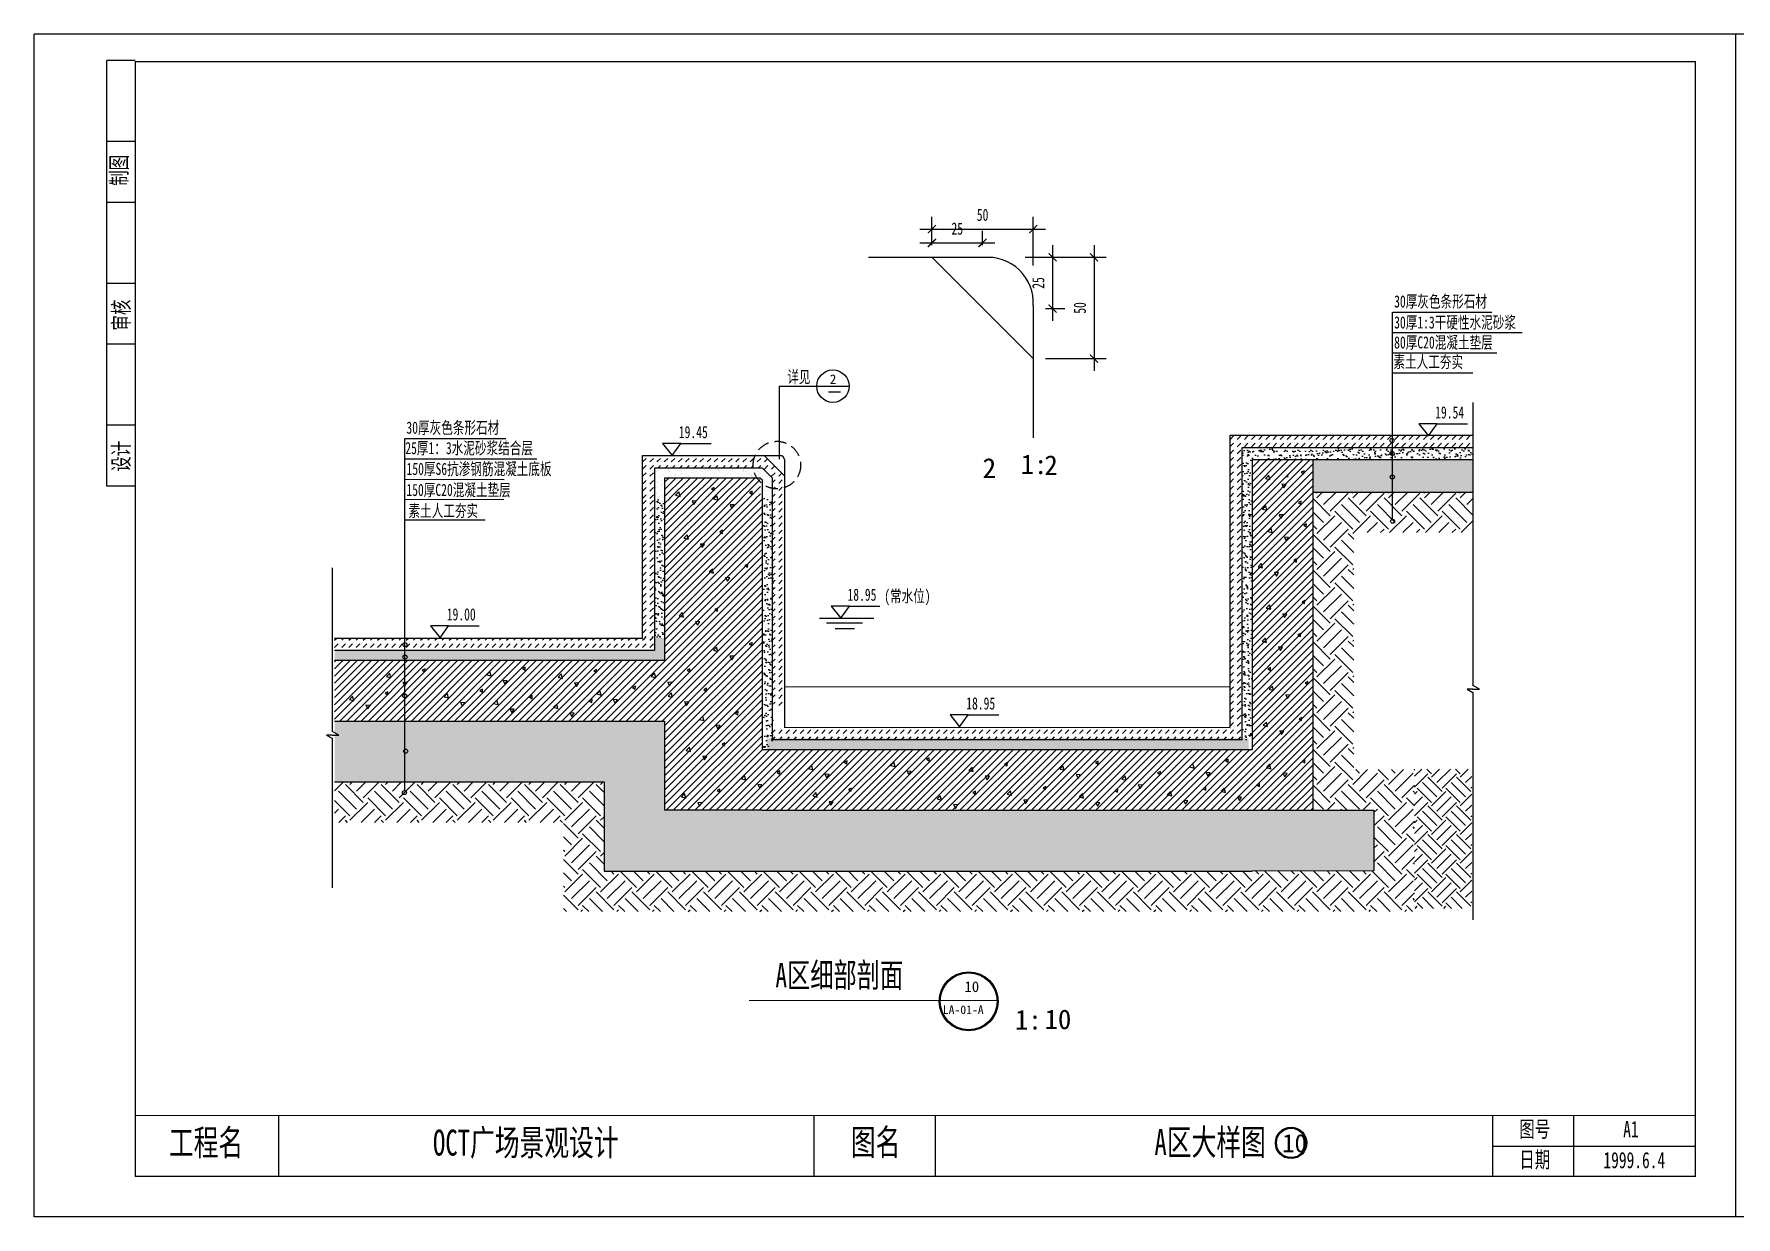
# Model space of a CAD drawing. Extents: x -2485 to 10115, y 1417 to 7253.
# Drawn here: x -2485 to 1715, y 1417 to 4335 of the extents above; entities that cross this region are included whole.
import ezdxf

# ---------------------------------------------------------------- set-up
doc = ezdxf.new("R2010")
doc.units = 0
doc.header["$MEASUREMENT"] = 0
doc.linetypes.add('DASHED', pattern=[0.75, 0.5, -0.25])
doc.layers.get('0').update_dxf_attribs({"linetype": 'CONTINUOUS'})
doc.layers.get('DEFPOINTS').update_dxf_attribs({"linetype": 'CONTINUOUS'})
for name, color, linetype in [('LEVEL', 2, 'CONTINUOUS'), ('STAIR', 140, 'CONTINUOUS'), ('TEXT', 41, 'CONTINUOUS'), ('TK', 1, 'CONTINUOUS')]:
    doc.layers.add(name, color=color, linetype=linetype)
doc.styles.add('HZ', font='simplex.shx', dxfattribs={"width": 0.7, "bigfont": 'hztxt.shx'})
doc.styles.add('STYLE1', font='SimSun.ttf', dxfattribs={"width": 0.7})
doc.styles.add('XREF1$0$STYLE3', font='SimSun.ttf', dxfattribs={"width": 0.7})
doc.dimstyles.new('STANDARD-1', dxfattribs={"dimscale": 0, "dimtxt": 450, "dimasz": 300, "dimexe": 300, "dimexo": 300, "dimgap": 200, "dimtad": 1, "dimdec": 0, "dimzin": 0, "dimtxsty": 'HZ', "dimcen": 300, "dimdle": 300, "dimclrd": 40, "dimclre": 40, "dimclrt": 41, "dimazin": 3, "dimtfac": 1, "dimtdec": 0, "dimtofl": 0, "dimtmove": 0, "dimatfit": 3, "dimtvp": 1.5, "dimtolj": 1, "dimtzin": 0})
pattern_1 = [(45, (-523.535, 2538.966), (2e-15, 17.67767), [12.5, -12.5])]

# ---------------------------------------------------------------- blocks, each defined once
blk = doc.blocks.new('_ARCHTICK')
at = {"color": 0, "linetype": 'BYBLOCK', "const_width": 0.15}
blk.add_lwpolyline([(-0.5, -0.5), (0.5, 0.5)], dxfattribs=at)
blk = doc.blocks.new('*D0')
at = {"color": 40, "linetype": 'BYBLOCK'}
for p, q in [((-441.3, 3805.1), (-441.3, 3874.6)), ((-191.3, 3755.1), (-191.3, 3874.6)), ((-471.3, 3844.6), (-161.3, 3844.6))]:
    blk.add_line(p, q, dxfattribs=at)
at = {"layer": 'DEFPOINTS', "color": 0, "linetype": 'BYBLOCK'}
for p in [(-191.3, 3844.6), (-441.3, 3775.1), (-191.3, 3725.1)]:
    blk.add_point(p, dxfattribs=at)
at = {"color": 40, "linetype": 'BYBLOCK', "xscale": 20, "yscale": 20, "zscale": 20, "rotation": 180}
blk.add_blockref('_ARCHTICK', (-441.3, 3844.6), dxfattribs=at)
at = {"color": 40, "linetype": 'BYBLOCK', "xscale": 20, "yscale": 20, "zscale": 20}
blk.add_blockref('_ARCHTICK', (-191.3, 3844.6), dxfattribs=at)
at = {"color": 41, "linetype": 'BYBLOCK', "insert": (-316.3, 3879.6), "char_height": 30, "attachment_point": 5, "style": 'XREF1$0$STYLE3'}
blk.add_mtext('\\A1;50', dxfattribs=at)
blk = doc.blocks.new('*D1')
at = {"color": 40, "linetype": 'BYBLOCK'}
for p, q in [((-41.2, 3805.1), (-41.2, 3495.1)), ((-211.3, 3775.1), (-11.2, 3775.1)), ((-161.3, 3525.1), (-11.2, 3525.1))]:
    blk.add_line(p, q, dxfattribs=at)
at = {"layer": 'DEFPOINTS', "color": 0, "linetype": 'BYBLOCK'}
for p in [(-241.3, 3775.1), (-191.3, 3525.1), (-41.2, 3525.1)]:
    blk.add_point(p, dxfattribs=at)
at = {"color": 40, "linetype": 'BYBLOCK', "xscale": 20, "yscale": 20, "zscale": 20}
for p, rotation in [((-41.2, 3775.1), 90), ((-41.2, 3525.1), 270)]:
    blk.add_blockref('_ARCHTICK', p, dxfattribs=dict(at, rotation=rotation))
at = {"color": 41, "linetype": 'BYBLOCK', "insert": (-76.2, 3650.1), "char_height": 30, "attachment_point": 5, "rotation": 90, "style": 'XREF1$0$STYLE3'}
blk.add_mtext('\\A1;50', dxfattribs=at)
blk = doc.blocks.new('*D2')
at = {"color": 40, "linetype": 'BYBLOCK'}
for p, q in [((-441.3, 3805.1), (-441.3, 3840.6)), ((-316.3, 3805.1), (-316.3, 3840.6)), ((-471.3, 3810.6), (-286.3, 3810.6))]:
    blk.add_line(p, q, dxfattribs=at)
at = {"layer": 'DEFPOINTS', "color": 0, "linetype": 'BYBLOCK'}
for p in [(-316.3, 3810.6), (-441.3, 3775.1), (-316.3, 3775.1)]:
    blk.add_point(p, dxfattribs=at)
at = {"color": 40, "linetype": 'BYBLOCK', "xscale": 20, "yscale": 20, "zscale": 20, "rotation": 180}
blk.add_blockref('_ARCHTICK', (-441.3, 3810.6), dxfattribs=at)
at = {"color": 40, "linetype": 'BYBLOCK', "xscale": 20, "yscale": 20, "zscale": 20}
blk.add_blockref('_ARCHTICK', (-316.3, 3810.6), dxfattribs=at)
at = {"color": 41, "linetype": 'BYBLOCK', "insert": (-378.8, 3845.6), "char_height": 30, "attachment_point": 5, "style": 'XREF1$0$STYLE3'}
blk.add_mtext('\\A1;25', dxfattribs=at)
blk = doc.blocks.new('A$C238B2765')
at = {"layer": 'TEXT', "linetype": 'CONTINUOUS'}
h = blk.add_hatch(color=256, dxfattribs=at)
edge = h.paths.add_edge_path()
edge.add_arc((145, 145), 145, 90, 450)
edge = h.paths.add_edge_path(flags=16)
edge.add_arc((145, 145), 140, 90, 450)
blk.add_text('2', height=184, rotation=90, dxfattribs=at).set_placement((235, 79))
blk = doc.blocks.new('*D6')
at = {"color": 40, "linetype": 'BYBLOCK'}
for p, q in [((-143.7, 3805.1), (-143.7, 3618.4)), ((-161.2, 3775.1), (-113.7, 3775.1)), ((-161.2, 3648.4), (-113.7, 3648.4))]:
    blk.add_line(p, q, dxfattribs=at)
at = {"layer": 'DEFPOINTS', "color": 0, "linetype": 'BYBLOCK'}
for p in [(-191.2, 3775.1), (-191.2, 3648.4), (-143.7, 3648.4)]:
    blk.add_point(p, dxfattribs=at)
at = {"color": 40, "linetype": 'BYBLOCK', "xscale": 20, "yscale": 20, "zscale": 20}
for p, rotation in [((-143.7, 3775.1), 90), ((-143.7, 3648.4), 270)]:
    blk.add_blockref('_ARCHTICK', p, dxfattribs=dict(at, rotation=rotation))
at = {"color": 41, "linetype": 'BYBLOCK', "insert": (-178.7, 3711.7), "char_height": 30, "attachment_point": 5, "rotation": 90, "style": 'XREF1$0$STYLE3'}
blk.add_mtext('\\A1;25', dxfattribs=at)

msp = doc.modelspace()

# ---------------------------------------------------------------- hatches: boundary and pattern name
at = {"layer": 'STAIR', "linetype": 'CONTINUOUS'}
h = msp.add_hatch(dxfattribs=at)
h.set_pattern_fill('DASH', color=256, scale=100, angle=45, style=0)
h.set_pattern_definition(pattern_1)
h.paths.add_polyline_path([(496.7, 3315), (1066.7, 3315), (1066.7, 3345), (466.7, 3345), (466.7, 2625), (496.7, 2625)])
at = {"layer": 'STAIR'}
h = msp.add_hatch(dxfattribs=at)
h.set_pattern_fill('AR-CONC', color=256, scale=10, style=0)
h.set_pattern_definition([(50, (-523.535, 2538.966), (71.726, -6.2752), [7.5, -82.5]), (355, (-523.535, 2538.966), (-13.875, 75.2192), [6, -66]), (100.4514, (-517.56, 2538.44), (57.851, 68.944), [6.374, -70.1142]), (46.184, (-523.535, 2558.97), (106.724, -16.552), [11.25, -123.75]), (96.6356, (-514.64, 2557.59), (93.466, 97.412), [9.561, -105.171]), (351.184, (-523.54, 2558.97), (93.466, 97.412), [9, -99]), (21, (-513.535, 2553.966), (59.6907, -40.2619), [7.5, -82.5]), (326, (-513.535, 2553.966), (24.3315, 72.515), [6, -66]), (71.4514, (-508.56, 2550.61), (84.0223, 32.253), [6.374, -70.1142]), (37.5, (-523.535, 2538.966), (1.216, 33.2894), [0, -65.2, 0, -67, 0, -66.25]), (7.5, (-523.535, 2538.966), (26.30695, 39.4412), [0, -38.2, 0, -63.7, 0, -25.25]), (327.5, (-545.835, 2538.966), (53.38224, -2.2555), [0, -25, 0, -78, 0, -103.5]), (317.5, (-555.835, 2538.966), (58.3186, 10.0105), [0, -32.5, 0, -51.8, 0, -73.5])])
h.paths.add_polyline_path([(-928.8, 2420), (-928.8, 2640), (-1743.3, 2640), (-1743.3, 2490), (-1078.3, 2490), (-1078.3, 2270), (-687.8, 2270), (521.2, 2270), (821.7, 2270.5), (821.7, 2420.5), (671.7, 2420.5), (671.2, 2420), (-687.8, 2420)])
h.paths.add_polyline_path([(671.7, 3285), (671.7, 3205), (1066.7, 3205), (1066.7, 3285)])
h = msp.add_hatch(dxfattribs=at)
h.set_pattern_fill('ANSI31', color=256, scale=100, style=0)
h.set_pattern_definition([(45, (-523.535, 2538.966), (-8.83883, 8.83883), [])])
h.paths.add_polyline_path([(-688.3, 3189.5), (-688.8, 3190), (-927.8, 3190), (-928.3, 3189.5), (-928.3, 2790), (-1743.3, 2790), (-1743.3, 2640), (-928.8, 2640), (-928.8, 2420.5), (-928.3, 2420), (-687.8, 2420), (671.2, 2420), (671.7, 2420.5), (671.7, 3285), (522.2, 3285), (521.7, 3284.5), (521.7, 2570), (-688.3, 2570)])
at = {"layer": 'STAIR', "linetype": 'CONTINUOUS'}
h = msp.add_hatch(dxfattribs=at)
h.set_pattern_fill('DASH', color=256, scale=100, angle=45, style=0)
h.set_pattern_definition([(45, (-523.535, 2589.834), (2e-15, 17.67767), [12.5, -12.5])])
h.paths.add_polyline_path([(-688.3, 3265.9), (-663.3, 3240.9), (-663.4, 2676.8), (-633.6, 2676.2), (-633.3, 3245.9), (-683.3, 3295.9), (-983.3, 3295.9), (-983.3, 3236.1), (-953.3, 3236), (-953.3, 3265.4)])
at = {"layer": 'STAIR'}
h = msp.add_hatch(dxfattribs=at)
h.set_pattern_fill('AR-SAND', color=256, scale=10, style=0)
h.paths.add_polyline_path([(520.3, 2594.2), (497, 2594.2), (497, 3312), (520.3, 3312)])
h = msp.add_hatch(dxfattribs=at)
h.set_pattern_fill('AR-SAND', color=256, scale=10, style=0)
h.paths.add_polyline_path([(867.3, 3312), (520.6, 3312), (520.6, 3285.2), (867.2, 3285.2)])
h.paths.add_polyline_path([(1065.7, 3312), (867.3, 3312), (867.2, 3285.2), (1065.7, 3285.2)])
h = msp.add_hatch(dxfattribs=at)
h.set_pattern_fill('EARTH', color=256, scale=250, angle=45, style=0)
h.set_pattern_definition([(45, (-523.535, 2538.966), (7e-15, 88.3883), [62.5, -62.5]), (45, (-540.11, 2555.54), (7e-15, 88.3883), [62.5, -62.5]), (45, (-556.68, 2572.11), (7e-15, 88.3883), [62.5, -62.5]), (135, (-556.68, 2583.16), (-88.3883, 7e-15), [62.5, -62.5]), (135, (-540.11, 2599.73), (-88.3883, 7e-15), [62.5, -62.5]), (135, (-523.535, 2616.306), (-88.3883, 7e-15), [62.5, -62.5])])
h.paths.add_polyline_path([(-687.8, 2170), (521.3, 2170), (821.7, 2170.5), (821.7, 2270.5), (521.2, 2270), (-687.8, 2270), (-1078.3, 2270), (-1078.3, 2170)])
h.paths.add_polyline_path([(-1743.3, 2490), (-1743.3, 2390), (-1178.3, 2390), (-1178.3, 2170.5), (-1177.8, 2170), (-1078.3, 2170), (-1078.3, 2489.5), (-1078.8, 2490)])
h.paths.add_polyline_path([(671.7, 2420.5), (821.7, 2420.5), (821.7, 2170.5), (921.2, 2170.7), (921.7, 2171.2), (921.7, 2520), (921.2, 2520.5), (771.7, 2520.5), (771.7, 3105), (1066.7, 3105), (1066.7, 3205), (672.2, 3205), (671.7, 3204.5)])
h = msp.add_hatch(dxfattribs=at)
h.set_pattern_fill('AR-SAND', color=256, scale=10, style=0)
h.paths.add_polyline_path([(-684.6, 3192.1), (-661.3, 3192.1), (-661.3, 2574.5), (-684.6, 2574.5)])
h = msp.add_hatch(dxfattribs=at)
h.set_pattern_fill('AR-SAND', color=256, scale=10, style=0)
h.paths.add_polyline_path([(-952.8, 3189.6), (-929.7, 3189.6), (-929.7, 2843.7), (-952.8, 2843.7)])
at = {"layer": 'STAIR', "linetype": 'CONTINUOUS'}
h = msp.add_hatch(dxfattribs=at)
h.set_pattern_fill('DASH', color=256, scale=100, angle=45, style=0)
h.set_pattern_definition(pattern_1)
h.paths.add_polyline_path([(-953.3, 2845), (-1743.3, 2845), (-1743.3, 2815), (-953.8, 2815), (-953.3, 2815.5)])
at = {"layer": 'STAIR'}
h = msp.add_hatch(dxfattribs=at)
h.set_pattern_fill('AR-SAND', color=256, scale=10, style=0)
h.set_pattern_definition([(37.5, (-523.535, 2538.966), (-0.62993, 19.26824), [0, -15.2, 0, -17, 0, -16.25]), (7.5, (-523.535, 2538.966), (17.69777, 28.22146), [0, -8.2, 0, -13.7, 0, -5.25]), (327.5, (-535.835, 2538.966), (31.14142, 0.0566), [0, -5, 0, -18, 0, -23.5]), (317.5, (-535.835, 2538.966), (30.06127, 8.77676), [0, -2.5, 0, -11.8, 0, -13.5])])
h.paths.add_polyline_path([(-928.3, 2845), (-953.3, 2845), (-953.3, 2815), (-1743.3, 2815), (-1743.3, 2790), (-928.8, 2790), (-928.3, 2790.5)])
at = {"layer": 'STAIR', "linetype": 'CONTINUOUS'}
h = msp.add_hatch(dxfattribs=at)
h.set_pattern_fill('DASH', color=256, scale=100, angle=45, style=0)
h.set_pattern_definition(pattern_1)
h.paths.add_polyline_path([(-663.3, 2625), (-663.3, 2595.5), (-662.8, 2595), (496.2, 2595), (496.7, 2595.5), (496.7, 2625)])
at = {"layer": 'STAIR'}
h = msp.add_hatch(dxfattribs=at)
h.set_pattern_fill('AR-SAND', color=256, scale=10, style=0)
h.paths.add_polyline_path([(-676.9, 2597.8), (512.6, 2597.8), (512.6, 2569.2), (-676.9, 2569.2)])
h = msp.add_hatch(dxfattribs=at)
h.set_pattern_fill('EARTH', color=256, scale=200, angle=45, style=0)
h.paths.add_polyline_path([(1063, 2521.6), (921.7, 2521.6), (921.7, 2178.1), (1063, 2178.1)])
at = {"layer": 'TEXT', "linetype": 'CONTINUOUS'}
h = msp.add_hatch(color=256, dxfattribs=at)
edge = h.paths.add_edge_path()
edge.add_arc((-178.6, 1948.7), 72.5, 0, 360)
edge = h.paths.add_edge_path(flags=16)
edge.add_arc((-178.6, 1948.7), 70, 0, 360)
at = {"layer": 'TK', "linetype": 'CONTINUOUS'}
h = msp.add_hatch(color=256, dxfattribs=at)
edge = h.paths.add_edge_path(flags=16)
edge.add_arc((617.1, 1599.5), 36.2, 0, 360)
edge = h.paths.add_edge_path()
edge.add_arc((617.1, 1599.5), 38.6, 0, 360)

# ---------------------------------------------------------------- linework, layer by layer
at = {"color": 40, "linetype": 'BYBLOCK'}
for p, q in [((-646.5, 3466), (-473.6, 3466)), ((-646.5, 3466), (-646.5, 3286.2)), ((977.4, 3373.6), (1052.7, 3373.6)), ((-889.1, 3325), (-813.8, 3325)), ((-472.9, 2923.9), (-397.5, 2923.9)), ((-1461.8, 2875.4), (-1386.4, 2875.4)), ((-179.7, 2655.7), (-104.4, 2655.7))]:
    msp.add_line(p, q, dxfattribs=at)
for p, q in [((496.7, 3314.5), (497.2, 3315)), ((522.2, 3285), (521.7, 3284.5)), ((671.7, 3204.5), (672.2, 3205)), ((771.7, 3104.5), (772.2, 3105)), ((-953.8, 2815), (-953.3, 2815.5)), ((-928.8, 2790), (-928.3, 2790.5)), ((-634, 2658.3), (-634, 2658.3)), ((-688.3, 2570.5), (-687.8, 2570)), ((496.7, 2595.5), (496.2, 2595)), ((521.2, 2570), (521.7, 2570.5)), ((771.7, 2521), (772.2, 2520.5)), ((921.2, 2520.5), (921.7, 2520)), ((-1078.8, 2490), (-1078.3, 2489.5)), ((-928.3, 2420), (-928.8, 2420.5)), ((671.2, 2420), (671.7, 2420.5))]:
    msp.add_line(p, q)
for points in [[(977.4, 3373.6), (932.6, 3373.6), (956.1, 3343.8)], [(-889.1, 3325), (-933.9, 3325), (-910.4, 3295.2)], [(-472.9, 2923.9), (-517.7, 2923.9), (-494.2, 2894.1)], [(-1461.8, 2875.4), (-1506.6, 2875.4), (-1483, 2845.6)], [(-179.7, 2655.7), (-224.5, 2655.7), (-201, 2626)]]:
    msp.add_lwpolyline(points, close=True, dxfattribs=at)
at = {"layer": 'LEVEL', "linetype": 'CONTINUOUS'}
for p, q in [((-426.1, 3784.2), (-142.5, 3784.2)), ((-269.2, 3784.2), (-19.2, 3534.2)), ((-19.1, 3665.2), (-19.2, 3338.6)), ((466.7, 2625), (466.7, 3345)), ((466.7, 3345), (1066.7, 3345)), ((-983.3, 2845), (-983.3, 3295)), ((-983.3, 3295), (-643.3, 3295)), ((-683.3, 3295), (-633.3, 3245)), ((-633.3, 3285), (-633.1, 2625.4)), ((496.7, 2595.5), (496.7, 3314.5)), ((497.2, 3315), (1066.7, 3315)), ((521.7, 2570.5), (521.7, 3284.5)), ((522.2, 3285), (1066.7, 3285)), ((671.7, 2420.5), (671.7, 3285)), ((-953.3, 2815.5), (-953.3, 3265)), ((-952.8, 3265), (-688.3, 3265)), ((-928.3, 2790.5), (-928.3, 3240)), ((-928.3, 3240), (-693.3, 3240)), ((-693.3, 3240), (-688.3, 3235)), ((-688.3, 3265), (-663.3, 3240)), ((-688.3, 3235), (-688.3, 2570.5)), ((-663.3, 3240), (-663.3, 2595.5)), ((672.2, 3205), (1066.7, 3205)), ((-546.7, 2894.2), (-412.2, 2894.2)), ((-529.4, 2882.6), (-440.6, 2882.6)), ((-508, 2868.8), (-460.1, 2868.8)), ((-1743.3, 2845), (-983.3, 2845)), ((-1743.3, 2815), (-953.8, 2815)), ((-1743.3, 2790), (-928.8, 2790)), ((-633.5, 2725.4), (466.9, 2724.6)), ((-1743.3, 2640), (-928.8, 2640)), ((-928.8, 2640), (-928.8, 2420.5)), ((-633.6, 2625.4), (466.8, 2624.6)), ((-687.8, 2570), (521.2, 2570)), ((-662.8, 2595), (496.2, 2595)), ((-1743.3, 2490), (-1078.8, 2490)), ((-1078.3, 2489.5), (-1078.3, 2270)), ((-687.8, 2420), (-928.3, 2420)), ((-687.8, 2420), (671.2, 2420)), ((671.7, 2420.5), (821.7, 2420.5)), ((821.7, 2420.5), (821.7, 2270.5)), ((-1078.3, 2270), (-687.8, 2270)), ((-687.8, 2270), (521.2, 2270)), ((821.7, 2270.5), (521.2, 2270))]:
    msp.add_line(p, q, dxfattribs=at)
at = {"layer": 'LEVEL'}
msp.add_line((-524.6, 3452), (-495.2, 3452), dxfattribs=at)
at = {"layer": 'LEVEL', "linetype": 'DASHED', "ltscale": 60}
msp.add_circle((-651.8, 3271.6), 58.6, dxfattribs=at)
at = {"layer": 'LEVEL', "linetype": 'CONTINUOUS'}
for centre in [(866.2, 3332.2), (866.2, 3300.7), (867, 3242.1), (867.7, 3133.1), (-1569.8, 2828.6), (-1569.5, 2798), (-1570, 2702.2), (-1567.9, 2565.9), (-1571.1, 2463.7)]:
    msp.add_circle(centre, 5, dxfattribs=at)
for centre, radius, start, end in [((-131.2, 3671.6), 112.3, 356.7121, 96.1892), ((-643.3, 3285), 10, 0, 90)]:
    msp.add_arc(centre, radius, start, end, dxfattribs=at)
at = {"layer": 'STAIR', "linetype": 'CONTINUOUS'}
for p, q in [((1065.7, 3426.2), (1065.7, 2728.4)), ((-983.2, 3224.7), (-974.3, 3233.5)), ((-983.2, 3207), (-974.3, 3215.9)), ((-983.2, 3189.3), (-974.3, 3198.2)), ((-965.5, 3224.7), (-956.6, 3233.5)), ((-965.5, 3207), (-956.6, 3215.9)), ((-965.5, 3189.3), (-956.6, 3198.2)), ((-983.2, 3175.4), (-974.3, 3184.2)), ((-983.2, 3157.7), (-974.3, 3166.5)), ((-965.5, 3175.4), (-956.6, 3184.2)), ((-965.5, 3157.7), (-956.6, 3166.5)), ((-983.2, 3140), (-974.3, 3148.8)), ((-983.2, 3122.3), (-974.3, 3131.2)), ((-983.2, 3104.7), (-974.3, 3113.5)), ((-965.5, 3140), (-956.6, 3148.8)), ((-965.5, 3122.3), (-956.6, 3131.2)), ((-965.5, 3104.7), (-956.6, 3113.5)), ((-983.2, 3087), (-974.3, 3095.8)), ((-983.2, 3069.3), (-974.3, 3078.1)), ((-965.5, 3087), (-956.6, 3095.8)), ((-965.5, 3069.3), (-956.6, 3078.1)), ((-983.2, 3051.6), (-974.3, 3060.5)), ((-983.2, 3033.9), (-974.3, 3042.8)), ((-983.2, 3016.3), (-974.3, 3025.1)), ((-965.5, 3051.6), (-956.6, 3060.5)), ((-965.5, 3033.9), (-956.6, 3042.8)), ((-965.5, 3016.3), (-956.6, 3025.1)), ((-1749.2, 3018), (-1749.2, 2615.1)), ((-983.2, 2998.6), (-974.3, 3007.4)), ((-983.2, 2980.9), (-974.3, 2989.7)), ((-965.5, 2998.6), (-956.6, 3007.4)), ((-965.5, 2980.9), (-956.6, 2989.7)), ((-983.2, 2963.2), (-974.3, 2972.1)), ((-983.2, 2945.6), (-974.3, 2954.4)), ((-965.5, 2963.2), (-956.6, 2972.1)), ((-965.5, 2945.6), (-956.6, 2954.4)), ((-983.2, 2927.9), (-974.3, 2936.7)), ((-983.2, 2910.2), (-974.3, 2919)), ((-983.2, 2892.5), (-974.3, 2901.4)), ((-965.5, 2927.9), (-956.6, 2936.7)), ((-965.5, 2910.2), (-956.6, 2919)), ((-965.5, 2892.5), (-956.6, 2901.4)), ((-983.2, 2874.8), (-974.3, 2883.7)), ((-983.2, 2857.2), (-974.3, 2866)), ((-965.5, 2874.8), (-956.6, 2883.7)), ((-965.5, 2857.2), (-956.6, 2866)), ((-977.6, 2845), (-974.3, 2848.3)), ((-959.9, 2845), (-956.6, 2848.3)), ((1065.7, 2719), (1051.4, 2719)), ((1051.4, 2719), (1065.7, 2710.9)), ((1082, 2719), (1064.9, 2728.8)), ((1065.7, 2719), (1082, 2719)), ((1065.7, 2710.9), (1065.7, 2150)), ((-1749.2, 2605.7), (-1763.5, 2605.7)), ((-1763.5, 2605.7), (-1749.2, 2597.6)), ((-1733, 2605.7), (-1750, 2615.5)), ((-1749.2, 2605.7), (-1733, 2605.7)), ((-1749.2, 2597.6), (-1749.2, 2229.1))]:
    msp.add_line(p, q, dxfattribs=at)
at = {"layer": 'STAIR'}
for p, q in [((-952.6, 3257.8), (-952.6, 3257.8)), ((-948.4, 3255.1), (-948.4, 3255.1)), ((-945.4, 3257.5), (-945.4, 3257.5)), ((-943.1, 3242.4), (-943.1, 3242.4)), ((-937.9, 3243), (-937.9, 3243)), ((-937.8, 3261.4), (-937.8, 3261.4)), ((-933.2, 3245.5), (-933.2, 3245.5)), ((-931.9, 3248.1), (-931.9, 3248.1)), ((-929.8, 3244.1), (-929.8, 3244.1)), ((-928.3, 3230.1), (-918.7, 3239.6)), ((-928.3, 3212.4), (-901, 3239.6)), ((-928.3, 3194.7), (-883.4, 3239.6)), ((-927.8, 3252.3), (-927.8, 3252.3)), ((-926, 3250.6), (-926, 3250.6)), ((-921.5, 3257.9), (-921.5, 3257.9)), ((-919.9, 3257.4), (-919.9, 3257.4)), ((-917.3, 3255.2), (-917.3, 3255.2)), ((-917.3, 3242.6), (-917.3, 3242.6)), ((-916.6, 3188.8), (-865.7, 3239.6)), ((-916.2, 3245.9), (-916.2, 3245.9)), ((-911, 3246.6), (-911, 3246.6)), ((-905.7, 3248.5), (-905.7, 3248.5)), ((-902.8, 3247.7), (-902.8, 3247.7)), ((-902.1, 3245.5), (-902.1, 3245.5)), ((-898.9, 3188.8), (-848, 3239.6)), ((-897.7, 3261.1), (-897.7, 3261.1)), ((-895.9, 3259.4), (-895.9, 3259.4)), ((-892.9, 3258.4), (-892.9, 3258.4)), ((-890.4, 3257.9), (-890.4, 3257.9)), ((-889.3, 3249.4), (-889.3, 3249.4)), ((-887.2, 3251.4), (-887.2, 3251.4)), ((-886.1, 3255.3), (-886.1, 3255.3)), ((-884.1, 3250.1), (-884.1, 3250.1)), ((-881.2, 3188.8), (-830.3, 3239.6)), ((-880.2, 3248.3), (-880.2, 3248.3)), ((-877.2, 3242.3), (-877.2, 3242.3)), ((-875.9, 3251.2), (-875.9, 3251.2)), ((-871, 3245.6), (-871, 3245.6)), ((-866.7, 3258.7), (-866.7, 3258.7)), ((-863.5, 3188.8), (-812.7, 3239.6)), ((-862.3, 3253), (-862.3, 3253)), ((-859.2, 3258), (-859.2, 3258)), ((-857.1, 3260.2), (-857.1, 3260.2)), ((-857.1, 3253.7), (-857.1, 3253.7)), ((-855, 3255.3), (-855, 3255.3)), ((-853.2, 3249.3), (-853.2, 3249.3)), ((-849, 3254.7), (-849, 3254.7)), ((-847.2, 3251.1), (-847.2, 3251.1)), ((-845.8, 3188.8), (-795, 3239.6)), ((-845.3, 3249.4), (-845.3, 3249.4)), ((-841.1, 3258.6), (-841.1, 3258.6)), ((-839.8, 3245.6), (-839.8, 3245.6)), ((-835.4, 3256.5), (-835.4, 3256.5)), ((-830.2, 3257.2), (-830.2, 3257.2)), ((-828.2, 3188.8), (-777.3, 3239.6)), ((-828.1, 3258.1), (-828.1, 3258.1)), ((-827, 3249.7), (-827, 3249.7)), ((-823.9, 3255.4), (-823.9, 3255.4)), ((-822.1, 3258.3), (-822.1, 3258.3)), ((-817.1, 3259.8), (-817.1, 3259.8)), ((-815.3, 3258.2), (-815.3, 3258.2)), ((-814.1, 3259.5), (-814.1, 3259.5)), ((-810.5, 3188.8), (-759.6, 3239.6)), ((-808.7, 3245.7), (-808.7, 3245.7)), ((-808.5, 3260.1), (-808.5, 3260.1)), ((-806.6, 3250.2), (-806.6, 3250.2)), ((-803.3, 3260.8), (-803.3, 3260.8)), ((-801.4, 3249.5), (-801.4, 3249.5)), ((-796.9, 3258.1), (-796.9, 3258.1)), ((-795.2, 3261.8), (-795.2, 3261.8)), ((-792.8, 3188.8), (-741.9, 3239.6)), ((-792.7, 3255.4), (-792.7, 3255.4)), ((-787.9, 3259.9), (-787.9, 3259.9)), ((-781.6, 3263.6), (-781.6, 3263.6)), ((-777.5, 3245.8), (-777.5, 3245.8)), ((-776.5, 3259), (-776.5, 3259)), ((-776.4, 3264.3), (-776.4, 3264.3)), ((-775.1, 3188.8), (-724.3, 3239.6)), ((-774.4, 3250.5), (-774.4, 3250.5)), ((-768.3, 3265.4), (-768.3, 3265.4)), ((-766.6, 3249.8), (-766.6, 3249.8)), ((-765.8, 3258.2), (-765.8, 3258.2)), ((-764.7, 3248.2), (-764.7, 3248.2)), ((-762.3, 3259.8), (-762.3, 3259.8)), ((-761.6, 3255.5), (-761.6, 3255.5)), ((-757.5, 3188.8), (-706.6, 3239.6)), ((-748.2, 3250.8), (-748.2, 3250.8)), ((-746.4, 3245.8), (-746.4, 3245.8)), ((-745.5, 3242.5), (-745.5, 3242.5)), ((-740.3, 3243.2), (-740.3, 3243.2)), ((-739.8, 3188.8), (-693, 3235.6)), ((-736.5, 3258.6), (-736.5, 3258.6)), ((-735.3, 3260.7), (-735.3, 3260.7)), ((-734.7, 3258.2), (-734.7, 3258.2)), ((-734.7, 3256.9), (-734.7, 3256.9)), ((-732.1, 3244.2), (-732.1, 3244.2)), ((-730.4, 3255.5), (-730.4, 3255.5)), ((-726, 3249), (-726, 3249)), ((-722.6, 3250.7), (-722.6, 3250.7)), ((-718.5, 3246), (-718.5, 3246)), ((-715.3, 3245.9), (-715.3, 3245.9)), ((-713.3, 3246.7), (-713.3, 3246.7)), ((-709.1, 3261.1), (-709.1, 3261.1)), ((-705.2, 3247.8), (-705.2, 3247.8)), ((-704.6, 3265.7), (-704.6, 3265.7)), ((-703.5, 3258.3), (-703.5, 3258.3)), ((-699.3, 3255.6), (-699.3, 3255.6)), ((-695.9, 3257.7), (-695.9, 3257.7)), ((-695.6, 3251.7), (-695.6, 3251.7)), ((-691.6, 3249.6), (-691.6, 3249.6)), ((-686.9, 3244.8), (-686.9, 3244.8)), ((-684.9, 3234.9), (-684.9, 3234.9)), ((-681.7, 3245.5), (-681.7, 3245.5)), ((-679.7, 3234.2), (-679.7, 3234.2)), ((-675.3, 3242.8), (-675.3, 3242.8)), ((-673.5, 3246.5), (-673.5, 3246.5)), ((-671.1, 3240.1), (-671.1, 3240.1)), ((-954.2, 3197.2), (-954.2, 3197.2)), ((-953.4, 3223.7), (-953.4, 3223.7)), ((-952.9, 3199.8), (-952.9, 3199.8)), ((-952.6, 3212.5), (-952.6, 3212.5)), ((-952.1, 3226.4), (-952.1, 3226.4)), ((-951.3, 3215.1), (-951.3, 3215.1)), ((-948.7, 3204), (-948.7, 3204)), ((-947.9, 3230.6), (-947.9, 3230.6)), ((-947.1, 3219.3), (-947.1, 3219.3)), ((-946.9, 3202.3), (-946.9, 3202.3)), ((-946.1, 3228.9), (-946.1, 3228.9)), ((-945.3, 3217.6), (-945.3, 3217.6)), ((-938.2, 3206.9), (-938.2, 3206.9)), ((-937.4, 3233.5), (-937.4, 3233.5)), ((-937.1, 3197.6), (-937.1, 3197.6)), ((-936.6, 3222.2), (-936.6, 3222.2)), ((-936.3, 3224.2), (-936.3, 3224.2)), ((-935.5, 3212.9), (-935.5, 3212.9)), ((-931.9, 3198.3), (-931.9, 3198.3)), ((-931.1, 3224.9), (-931.1, 3224.9)), ((-930.3, 3213.6), (-930.3, 3213.6)), ((-722.1, 3188.8), (-692.5, 3218.4)), ((-704.4, 3188.8), (-692.5, 3200.7)), ((-681.2, 3228.7), (-681.2, 3228.7)), ((-681.2, 3208.6), (-681.2, 3208.6)), ((-679.3, 3218.8), (-679.3, 3218.8)), ((-679.3, 3198.7), (-679.3, 3198.7)), ((-676, 3229.4), (-676, 3229.4)), ((-676, 3209.2), (-676, 3209.2)), ((-674.1, 3218.1), (-674.1, 3218.1)), ((-674.1, 3198), (-674.1, 3198)), ((-669.6, 3226.7), (-669.6, 3226.7)), ((-669.6, 3206.6), (-669.6, 3206.6)), ((-667.9, 3230.4), (-667.9, 3230.4)), ((-667.9, 3210.3), (-667.9, 3210.3)), ((-665.4, 3224), (-665.4, 3224)), ((-665.4, 3203.9), (-665.4, 3203.9)), ((-951, 3181.9), (-951, 3181.9)), ((-949.6, 3184.5), (-949.6, 3184.5)), ((-945.5, 3188.7), (-945.5, 3188.7)), ((-943.7, 3187), (-943.7, 3187)), ((-935, 3191.6), (-935, 3191.6)), ((-933.9, 3182.3), (-933.9, 3182.3)), ((-928.7, 3183), (-928.7, 3183))]:
    msp.add_line(p, q, dxfattribs=at)
for points in [[(564.8, 3235.6), (561.9, 3246.4), (553.9, 3238.5)], [(610, 3243.5), (608.2, 3247.1), (605.9, 3243.7)], [(648.7, 3250), (649.1, 3257.6), (642.3, 3254.2)], [(-890.9, 3194.4), (-893.8, 3205.3), (-901.8, 3197.3)], [(-807, 3208.8), (-806.6, 3216.4), (-813.4, 3213)], [(-797, 3185), (-799.9, 3195.8), (-807.9, 3187.9)], [(-713.1, 3199.4), (-712.7, 3207), (-719.5, 3203.6)], [(604.8, 3223.8), (594.6, 3224.4), (599.2, 3215.3)], [(-850.9, 3182.6), (-861.1, 3183.3), (-856.5, 3174.2)], [(-757.1, 3173.2), (-767.2, 3173.8), (-762.6, 3164.7)], [(557.6, 3160.3), (554.7, 3171.1), (546.7, 3163.2)], [(641.5, 3174.7), (641.9, 3182.3), (635.1, 3178.9)], [(-786.4, 3103), (-785.9, 3110.6), (-792.7, 3107.2)], [(570.7, 3105), (567.8, 3115.9), (559.8, 3107.9)], [(597.6, 3148.5), (587.4, 3149.1), (592, 3140)], [(654.6, 3119.4), (655, 3127), (648.2, 3123.6)], [(-870.2, 3088.6), (-873.1, 3099.4), (-881.1, 3091.5)], [(-830.3, 3076.8), (-840.4, 3077.4), (-835.9, 3068.3)], [(610.7, 3093.2), (600.5, 3093.9), (605.1, 3084.8)], [(-724.3, 3019.5), (-723.9, 3027.1), (-730.7, 3023.7)], [(546.4, 3017.9), (543.5, 3028.8), (535.6, 3020.8)], [(630.3, 3032.4), (630.8, 3039.9), (624, 3036.5)], [(-808.2, 3005.1), (-811.1, 3016), (-819.1, 3008)], [(-768.2, 2993.3), (-778.4, 2993.9), (-773.8, 2984.9)], [(586.4, 3006.2), (576.3, 3006.8), (580.8, 2997.7)], [(-882.3, 2896.7), (-885.2, 2907.5), (-893.1, 2899.6)], [(-798.4, 2911.1), (-798, 2918.7), (-804.8, 2915.3)], [(566.8, 2915.8), (563.9, 2926.6), (555.9, 2918.7)], [(606.7, 2904), (596.6, 2904.6), (601.1, 2895.5)], [(650.6, 2930.2), (651.1, 2937.8), (644.3, 2934.4)], [(-842.3, 2884.9), (-852.4, 2885.5), (-847.9, 2876.4)], [(640.2, 2848.6), (640.6, 2856.1), (633.8, 2852.7)], [(-797.5, 2811.7), (-800.5, 2822.5), (-808.4, 2814.6)], [(-713.7, 2826.1), (-713.2, 2833.7), (-720, 2830.3)], [(556.3, 2834.1), (553.4, 2845), (545.4, 2837)], [(596.3, 2822.4), (586.1, 2823), (590.7, 2813.9)], [(-1273.3, 2765.8), (-1272.8, 2773.4), (-1279.6, 2770)], [(-757.6, 2799.9), (-767.7, 2800.5), (-763.2, 2791.4)], [(566.1, 2764.7), (566.6, 2772.3), (559.8, 2768.9)], [(-1604.4, 2747.1), (-1607.3, 2758), (-1615.2, 2750)], [(-1564.4, 2735.3), (-1574.5, 2736), (-1570, 2726.9)], [(-1520.5, 2761.5), (-1520, 2769.1), (-1526.8, 2765.7)], [(-1357.2, 2751.4), (-1360.1, 2762.3), (-1368, 2754.3)], [(-1317.2, 2739.6), (-1327.3, 2740.3), (-1322.8, 2731.2)], [(-1181.1, 2745.4), (-1184, 2756.3), (-1191.9, 2748.3)], [(-1141.1, 2733.6), (-1151.2, 2734.2), (-1146.7, 2725.1)], [(-1097.2, 2759.8), (-1096.7, 2767.4), (-1103.5, 2764)], [(-950.8, 2747.1), (-953.8, 2758), (-961.7, 2750)], [(-910.9, 2735.3), (-921, 2736), (-916.5, 2726.9)], [(-867, 2761.5), (-866.5, 2769.1), (-873.3, 2765.7)], [(657.9, 2730), (658.3, 2737.6), (651.5, 2734.2)], [(-1695.9, 2690.3), (-1698.8, 2701.2), (-1706.8, 2693.2)], [(-1612, 2704.7), (-1611.6, 2712.3), (-1618.4, 2708.9)], [(-1462.3, 2697.2), (-1465.2, 2708.1), (-1473.1, 2700.1)], [(-1378.4, 2711.6), (-1377.9, 2719.2), (-1384.7, 2715.8)], [(-1340, 2680.9), (-1342.9, 2691.7), (-1350.8, 2683.8)], [(-1256.1, 2695.3), (-1255.6, 2702.9), (-1262.4, 2699.5)], [(-1108.4, 2685.8), (-1107.9, 2693.4), (-1114.7, 2690)], [(-1085.5, 2704.1), (-1088.4, 2714.9), (-1096.3, 2707)], [(-1045.5, 2692.3), (-1055.6, 2692.9), (-1051.1, 2683.8)], [(-1001.6, 2718.5), (-1001.1, 2726.1), (-1007.9, 2722.7)], [(-909.5, 2698.9), (-912.4, 2709.8), (-920.4, 2701.8)], [(-825.6, 2713.3), (-825.2, 2720.9), (-832, 2717.5)], [(574, 2715.6), (571.1, 2726.5), (563.1, 2718.5)], [(613.9, 2703.8), (603.8, 2704.5), (608.4, 2695.4)], [(-1655.9, 2678.5), (-1666.1, 2679.2), (-1661.5, 2670.1)], [(-1422.3, 2685.4), (-1432.4, 2686), (-1427.9, 2677)], [(-1300, 2669.1), (-1310.1, 2669.7), (-1305.6, 2660.6)], [(-1192.3, 2671.4), (-1195.2, 2682.2), (-1203.1, 2674.3)], [(-1152.3, 2659.6), (-1162.4, 2660.2), (-1157.9, 2651.1)], [(-869.5, 2687.1), (-879.7, 2687.8), (-875.1, 2678.7)], [(-832, 2641.3), (-834.9, 2652.1), (-842.8, 2644.2)], [(-748.1, 2655.7), (-747.7, 2663.3), (-754.5, 2659.9)], [(643.2, 2641.4), (643.7, 2649), (636.9, 2645.6)], [(-792, 2629.5), (-802.2, 2630.1), (-797.6, 2621)], [(559.3, 2627), (556.4, 2637.8), (548.5, 2629.9)], [(599.3, 2615.2), (589.2, 2615.8), (593.7, 2606.7)], [(-864.7, 2564.7), (-867.6, 2575.5), (-875.6, 2567.6)], [(-780.8, 2579.1), (-780.4, 2586.7), (-787.2, 2583.3)], [(-824.7, 2552.9), (-834.9, 2553.5), (-830.3, 2544.4)], [(-563, 2519.9), (-565.9, 2530.8), (-573.9, 2522.8)], [(-479.2, 2534.4), (-478.7, 2541.9), (-485.5, 2538.5)], [(-360.3, 2527.7), (-363.2, 2538.5), (-371.2, 2530.6)], [(-276.4, 2542.1), (-276, 2549.7), (-282.8, 2546.3)], [(-167.4, 2515.6), (-170.3, 2526.5), (-178.2, 2518.5)], [(-83.5, 2530), (-83, 2537.6), (-89.8, 2534.2)], [(57, 2519.1), (54.1, 2529.9), (46.1, 2522)], [(140.9, 2533.5), (141.3, 2541.1), (134.5, 2537.7)], [(377.6, 2524.2), (374.7, 2535.1), (366.8, 2527.1)], [(461.5, 2538.7), (461.9, 2546.2), (455.1, 2542.8)], [(567.1, 2522.5), (564.2, 2533.4), (556.2, 2525.4)], [(651, 2536.9), (651.4, 2544.5), (644.6, 2541.1)], [(-728.6, 2495), (-731.6, 2505.8), (-739.5, 2497.9)], [(-688.7, 2483.2), (-698.8, 2483.8), (-694.3, 2474.7)], [(-644.8, 2509.4), (-644.3, 2517), (-651.1, 2513.6)], [(-523.1, 2508.2), (-533.2, 2508.8), (-528.7, 2499.7)], [(-320.3, 2515.9), (-330.5, 2516.5), (-325.9, 2507.4)], [(-127.4, 2503.9), (-137.5, 2504.5), (-133, 2495.4)], [(11.2, 2471.5), (11.7, 2479.1), (4.9, 2475.7)], [(96.9, 2507.3), (86.8, 2507.9), (91.3, 2498.8)], [(210.3, 2494.1), (207.4, 2505), (199.4, 2497)], [(250.2, 2482.3), (240.1, 2483), (244.7, 2473.9)], [(294.2, 2508.5), (294.6, 2516.1), (287.8, 2512.7)], [(417.6, 2512.5), (407.5, 2513.1), (412, 2504)], [(539, 2478.4), (539.5, 2486), (532.7, 2482.6)], [(607.1, 2510.7), (596.9, 2511.4), (601.5, 2502.3)], [(-876.8, 2450.2), (-879.7, 2461.1), (-887.6, 2453.1)], [(-836.8, 2438.5), (-846.9, 2439.1), (-842.4, 2430)], [(-792.9, 2464.6), (-792.4, 2472.2), (-799.3, 2468.8)], [(-552.7, 2452.8), (-555.6, 2463.7), (-563.5, 2455.7)], [(-512.7, 2441), (-522.9, 2441.6), (-518.3, 2432.6)], [(-468.8, 2467.2), (-468.4, 2474.8), (-475.2, 2471.4)], [(-245.8, 2445.1), (-248.7, 2455.9), (-256.6, 2448)], [(-161.9, 2459.5), (-161.4, 2467.1), (-168.2, 2463.7)], [(-72.6, 2457.1), (-75.6, 2468), (-83.5, 2460)], [(-32.7, 2445.3), (-42.8, 2446), (-38.3, 2436.9)], [(105.2, 2450.2), (102.3, 2461.1), (94.3, 2453.1)], [(145.2, 2438.5), (135, 2439.1), (139.6, 2430)], [(189.1, 2464.6), (189.5, 2472.2), (182.7, 2468.8)], [(322.5, 2455.4), (319.6, 2466.3), (311.6, 2458.3)], [(362.5, 2443.6), (352.3, 2444.2), (356.9, 2435.1)], [(406.4, 2469.8), (406.8, 2477.4), (400, 2474)], [(455.1, 2464), (452.2, 2474.9), (444.3, 2466.9)], [(495.1, 2452.2), (485, 2452.8), (489.5, 2443.8)], [(-205.8, 2433.3), (-215.9, 2433.9), (-211.4, 2424.8)]]:
    msp.add_lwpolyline(points, close=True, dxfattribs=at)
at = {"layer": 'TEXT', "linetype": 'CONTINUOUS'}
for p, q in [((867, 3138.4), (867.7, 3648.7)), ((867.9, 3648.8), (1112.4, 3648.8)), ((867.8, 3598.8), (1187.3, 3598.8)), ((868.1, 3548.8), (1125.2, 3548.8)), ((868.1, 3498.8), (1065.8, 3498.8)), ((-1569.7, 2468.8), (-1569.9, 3336.9)), ((-1569.4, 3336.8), (-1321.1, 3336.9)), ((-1569.4, 3286.8), (-1243.9, 3286.7)), ((-1569.2, 3236.8), (-1324.8, 3236.2)), ((-1569.2, 3186.8), (-1326, 3187.2)), ((-1569.2, 3136.8), (-1371.5, 3136.8))]:
    msp.add_line(p, q, dxfattribs=at)
at = {"layer": 'TEXT', "linetype": 'CONTINUOUS', "const_width": 2.5}
msp.add_lwpolyline([(-720.6, 1951), (-108.6, 1951)], dxfattribs=at)
at = {"layer": 'TEXT', "linetype": 'CONTINUOUS'}
for centre, radius in [((-513.6, 3466.2), 40), ((-178.6, 1948.7), 72.5), ((-178.6, 1948.7), 70)]:
    msp.add_circle(centre, radius, dxfattribs=at)
at = {"layer": 'TK', "linetype": 'CONTINUOUS'}
for p, q in [((-2485, 1416.9), (-2485, 4334.7)), ((1715, 4334.7), (-2485, 4334.7)), ((1715, 1416.9), (1715, 4334.7)), ((5915, 4334.7), (1715, 4334.7)), ((1715, 1416.9), (1715, 4334.7)), ((-2305, 3219.6), (-2305, 4269.6)), ((-2235.1, 4269.6), (-2305, 4269.6)), ((-2235, 1516.9), (-2235, 4266.9)), ((-2235, 4266.9), (1615, 4266.9)), ((1615, 1516.9), (1615, 4266.9)), ((-2235.1, 4069.6), (-2305, 4069.6)), ((-2235.1, 3919.6), (-2305, 3919.6)), ((-2235.1, 3719.6), (-2305, 3719.6)), ((-2235.1, 3569.6), (-2305, 3569.6)), ((-2235.1, 3369.6), (-2305, 3369.6)), ((-2235.1, 3219.6), (-2305, 3219.6)), ((-1882, 1666.9), (-1882, 1516.9)), ((-560, 1516.9), (-560, 1666.9)), ((-260, 1516.9), (-260, 1666.9)), ((1115, 1516.9), (1115, 1666.9)), ((1315, 1516.9), (1315, 1666.9)), ((1115, 1591.9), (1615, 1591.9)), ((1615, 1516.9), (-2235, 1516.9)), ((1715, 1416.9), (-2485, 1416.9)), ((5915, 1416.9), (1715, 1416.9))]:
    msp.add_line(p, q, dxfattribs=at)
at = {"layer": 'TK', "linetype": 'CONTINUOUS', "const_width": 2.5}
for points in [[(-2235, 4266.9), (-2235, 1516.9), (1615, 1516.9), (1615, 4266.9), (-2235, 4266.9)], [(-2235, 1666.9), (1615, 1666.9)]]:
    msp.add_lwpolyline(points, dxfattribs=at)
at = {"layer": 'TK', "linetype": 'CONTINUOUS'}
for radius in [38.6, 36.2]:
    msp.add_circle((617.1, 1599.5), radius, dxfattribs=at)

# ---------------------------------------------------------------- block references
at = {"layer": 'LEVEL', "xscale": 0.2681750753486923, "yscale": 0.2681750753486923, "zscale": 0.2681750753486923, "rotation": 270}
msp.add_blockref('A$C238B2765', (-165.5, 3302.3), dxfattribs=at)

# ---------------------------------------------------------------- texts
at = {"color": 41, "linetype": 'BYBLOCK', "char_height": 30, "attachment_point": 5, "style": 'XREF1$0$STYLE3'}
for s, insert in [('19.54', (1008.4, 3401.3)), ('19.45', (-858.1, 3352.7)), ('18.95', (-441.9, 2951.6)), ('19.00', (-1430.8, 2903.1)), ('18.95', (-148.8, 2683.5))]:
    msp.add_mtext(s, dxfattribs=dict(at, insert=insert))
at = {"layer": 'TEXT', "linetype": 'CONTINUOUS', "style": 'STYLE1', "width": 0.7}
for s, p in [('制图', (-2255.4, 3960.5)), ('审核', (-2250.2, 3603.4)), ('设计', (-2250.2, 3255))]:
    msp.add_text(s, height=40, rotation=90, dxfattribs=at).set_placement(p)
for s, height, p in [('30厚灰色条形石材', 30, (871.5, 3660.3)), ('30厚1:3干硬性水泥砂浆', 30, (871.5, 3608.5)), ('80厚C20混凝土垫层', 30, (871.5, 3559.1)), ('素土人工夯实', 30, (869.7, 3511.3)), ('详见', 30, (-626.2, 3474.2)), ('30厚灰色条形石材', 30, (-1566.1, 3348.9)), ('25厚1：3水泥砂浆结合层', 30, (-1568.8, 3298.5)), ('150厚S6抗渗钢筋混凝土底板', 30, (-1565.7, 3247.2)), ('150厚C20混凝土垫层', 30, (-1566.1, 3195.3)), ('素土人工夯实', 30, (-1560.9, 3143.9)), ('(常水位)', 30, (-387, 2933.4)), ('A区细部剖面', 60, (-655.3, 1983.5))]:
    msp.add_text(s, height=height, dxfattribs=at).set_placement(p)
at = {"layer": 'TEXT', "linetype": 'CONTINUOUS'}
for s, height, p in [('2', 23.3, (-521.1, 3471.7)), ('1:', 48.39, (-50.1, 3249.2)), ('2', 48.4, (8.4, 3247.2)), ('10', 26.44, (-188.7, 1971.7)), ('LA-01-A', 21.15, (-242.3, 1917.4)), ('1:', 48.39, (-64.3, 1879.2)), ('10', 48.39, (8.9, 1880.2))]:
    msp.add_text(s, height=height, dxfattribs=at).set_placement(p)
at = {"layer": 'TK', "linetype": 'CONTINUOUS', "style": 'STYLE1', "width": 0.7}
for s, height, p in [('工程名', 64, (-2152.2, 1568.3)), ('OCT广场景观设计', 64, (-1500.5, 1568.3)), ('图名', 64, (-469.1, 1569.5)), ('A区大样图', 64, (279.9, 1569.5)), ('图号', 40, (1180.2, 1613.7)), ('日期', 40, (1180.2, 1538.4))]:
    msp.add_text(s, height=height, dxfattribs=at).set_placement(p)
at = {"layer": 'TK', "linetype": 'CONTINUOUS', "width": 0.7}
for s, p in [('A1', (1436.7, 1613.7)), ('1999.6.4', (1387.9, 1537.2))]:
    msp.add_text(s, height=40, dxfattribs=at).set_placement(p)
at = {"layer": 'TK', "linetype": 'CONTINUOUS'}
msp.add_text('10', height=44.86, dxfattribs=at).set_placement((595.1, 1576.5))

# ---------------------------------------------------------------- dimensions: what is measured, and where the dimension line sits
at = {"layer": 'TEXT', "linetype": 'CONTINUOUS'}
for base, p2, text, picture, middle in [((-19.2, 3853.7), (-19.2, 3734.2), '50', '*D0', (-144.2, 3888.7)), ((-144.2, 3819.6), (-144.2, 3784.2), '25', '*D2', (-206.7, 3854.6))]:
    dim = msp.add_linear_dim(base=base, p1=(-269.2, 3784.2), p2=p2, text=text, dimstyle='STANDARD-1', override={"dimscale": 1, "dimtxt": 30, "dimasz": 20, "dimexe": 30, "dimexo": 30, "dimgap": 20, "dimtxsty": 'XREF1$0$STYLE3', "dimblk1": 'ARCHTICK', "dimblk2": 'ARCHTICK', "dimsah": 1, "dimcen": 30, "dimdle": 30}, dxfattribs=at)
    dim.commit()
    dim.dimension.update_dxf_attribs({"geometry": picture, "text_midpoint": middle, "insert": (172.1, 9)})
for base, p1, p2, text, picture, middle in [((130.9, 3534.2), (-69.2, 3784.2), (-19.2, 3534.2), '50', '*D1', (95.9, 3659.2)), ((28.4, 3657.4), (-19.1, 3784.2), (-19.1, 3657.4), '25', '*D6', (-6.6, 3720.8))]:
    dim = msp.add_linear_dim(base=base, p1=p1, p2=p2, angle=90, text=text, dimstyle='STANDARD-1', override={"dimscale": 1, "dimtxt": 30, "dimasz": 20, "dimexe": 30, "dimexo": 30, "dimgap": 20, "dimtxsty": 'XREF1$0$STYLE3', "dimblk1": 'ARCHTICK', "dimblk2": 'ARCHTICK', "dimsah": 1, "dimcen": 30, "dimdle": 30}, dxfattribs=at)
    dim.commit()
    dim.dimension.update_dxf_attribs({"geometry": picture, "text_midpoint": middle, "insert": (172.1, 9)})

doc.saveas('drawing.dxf')
